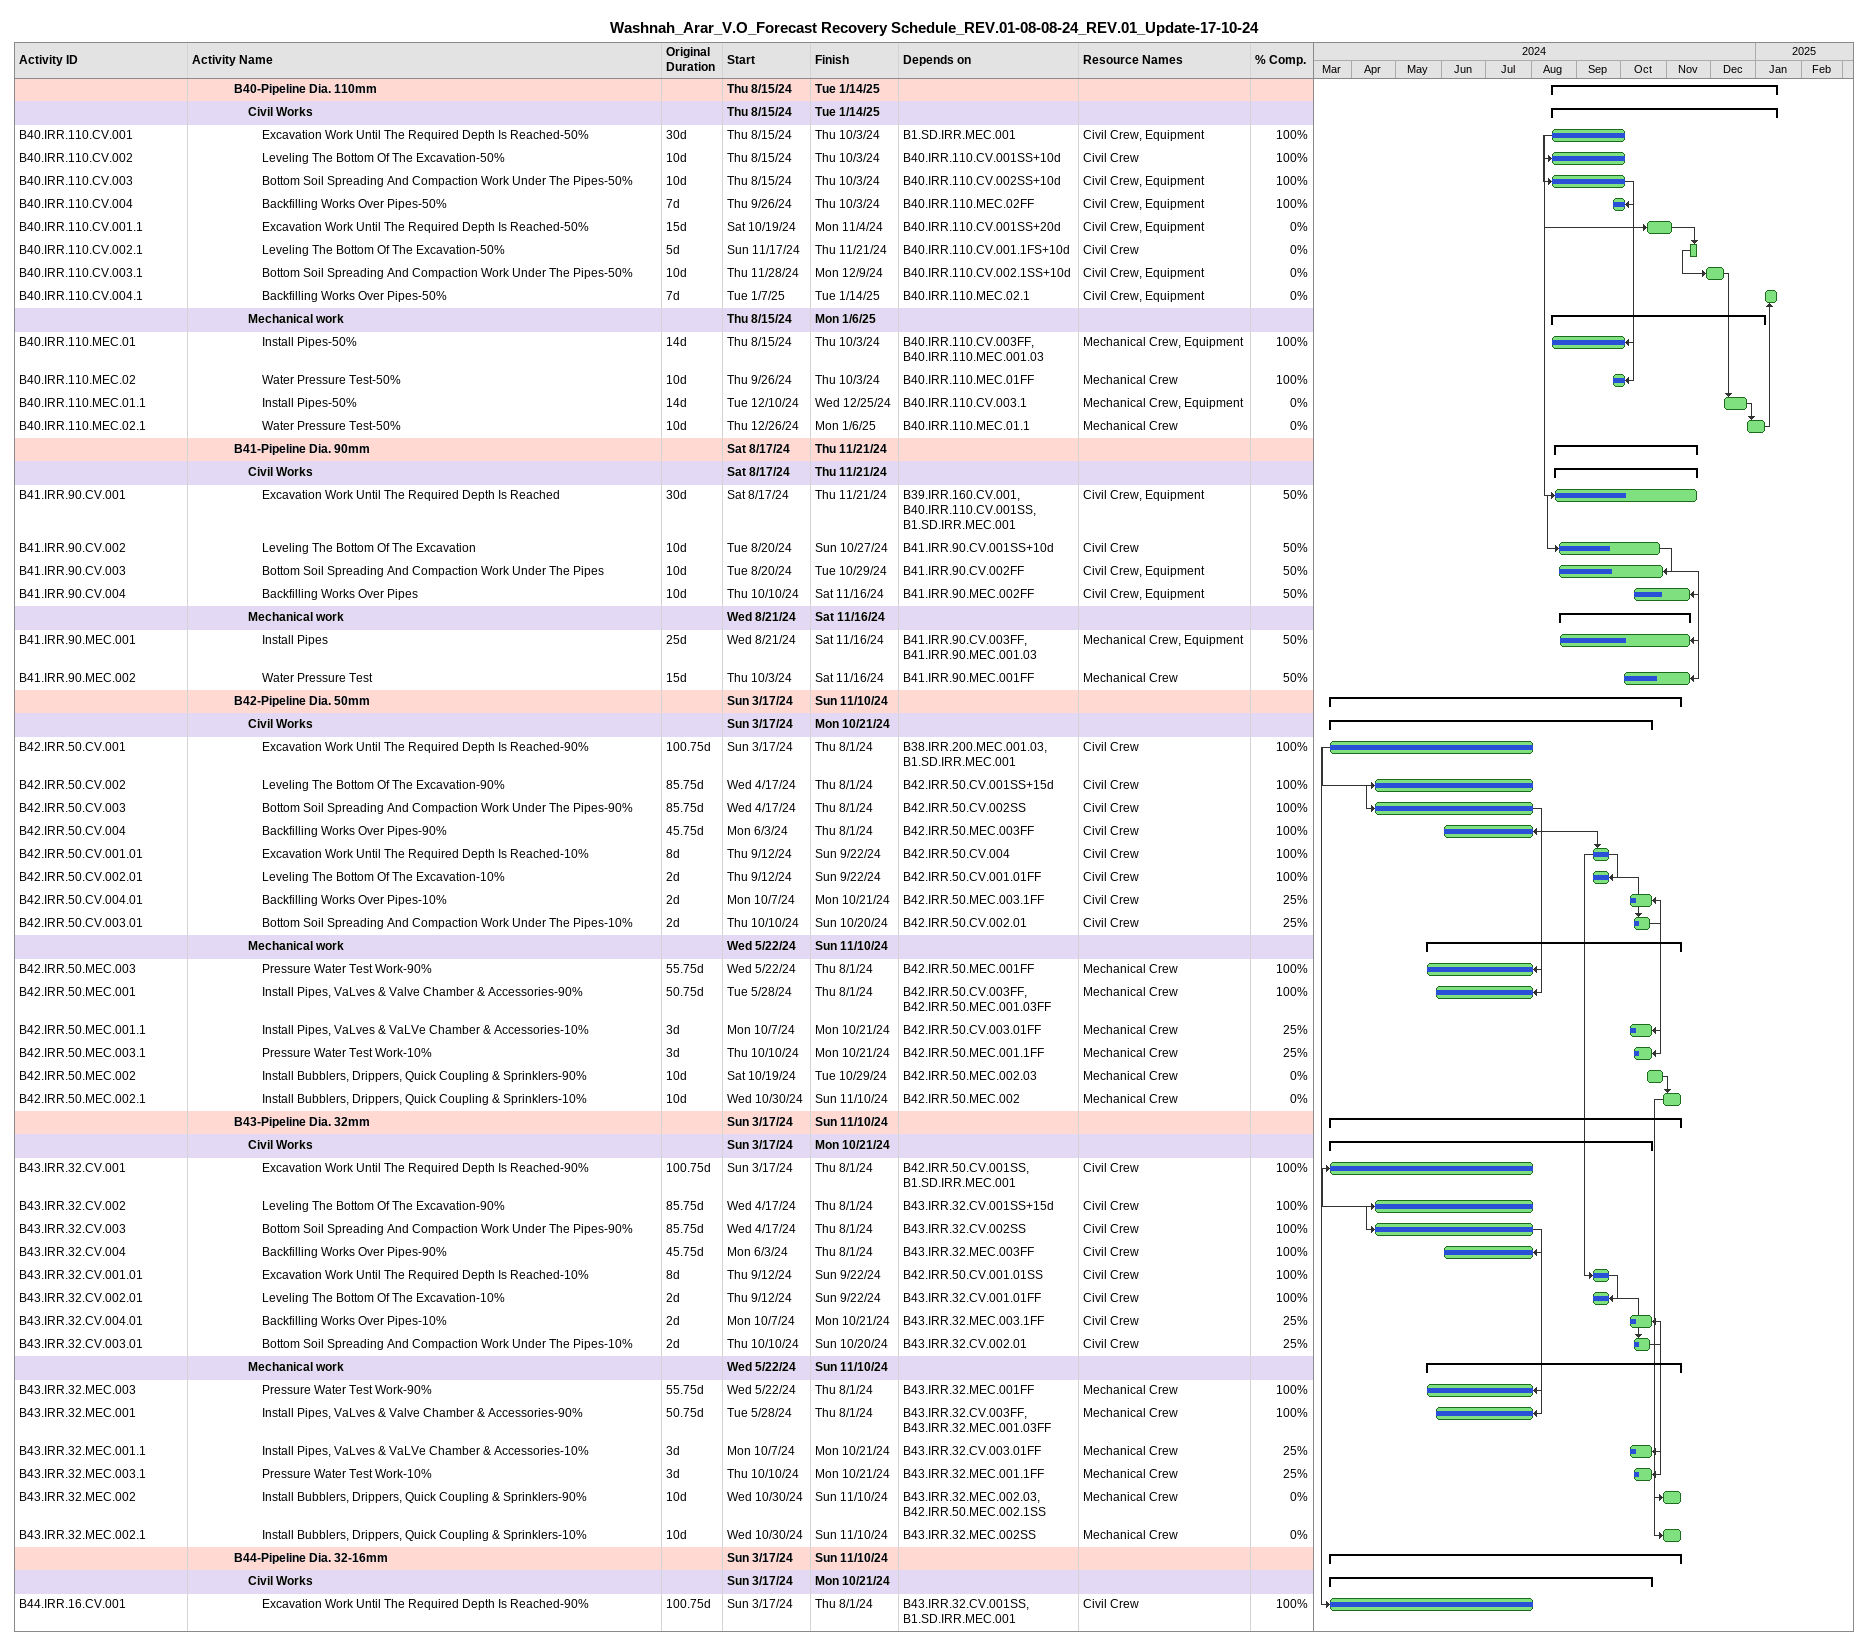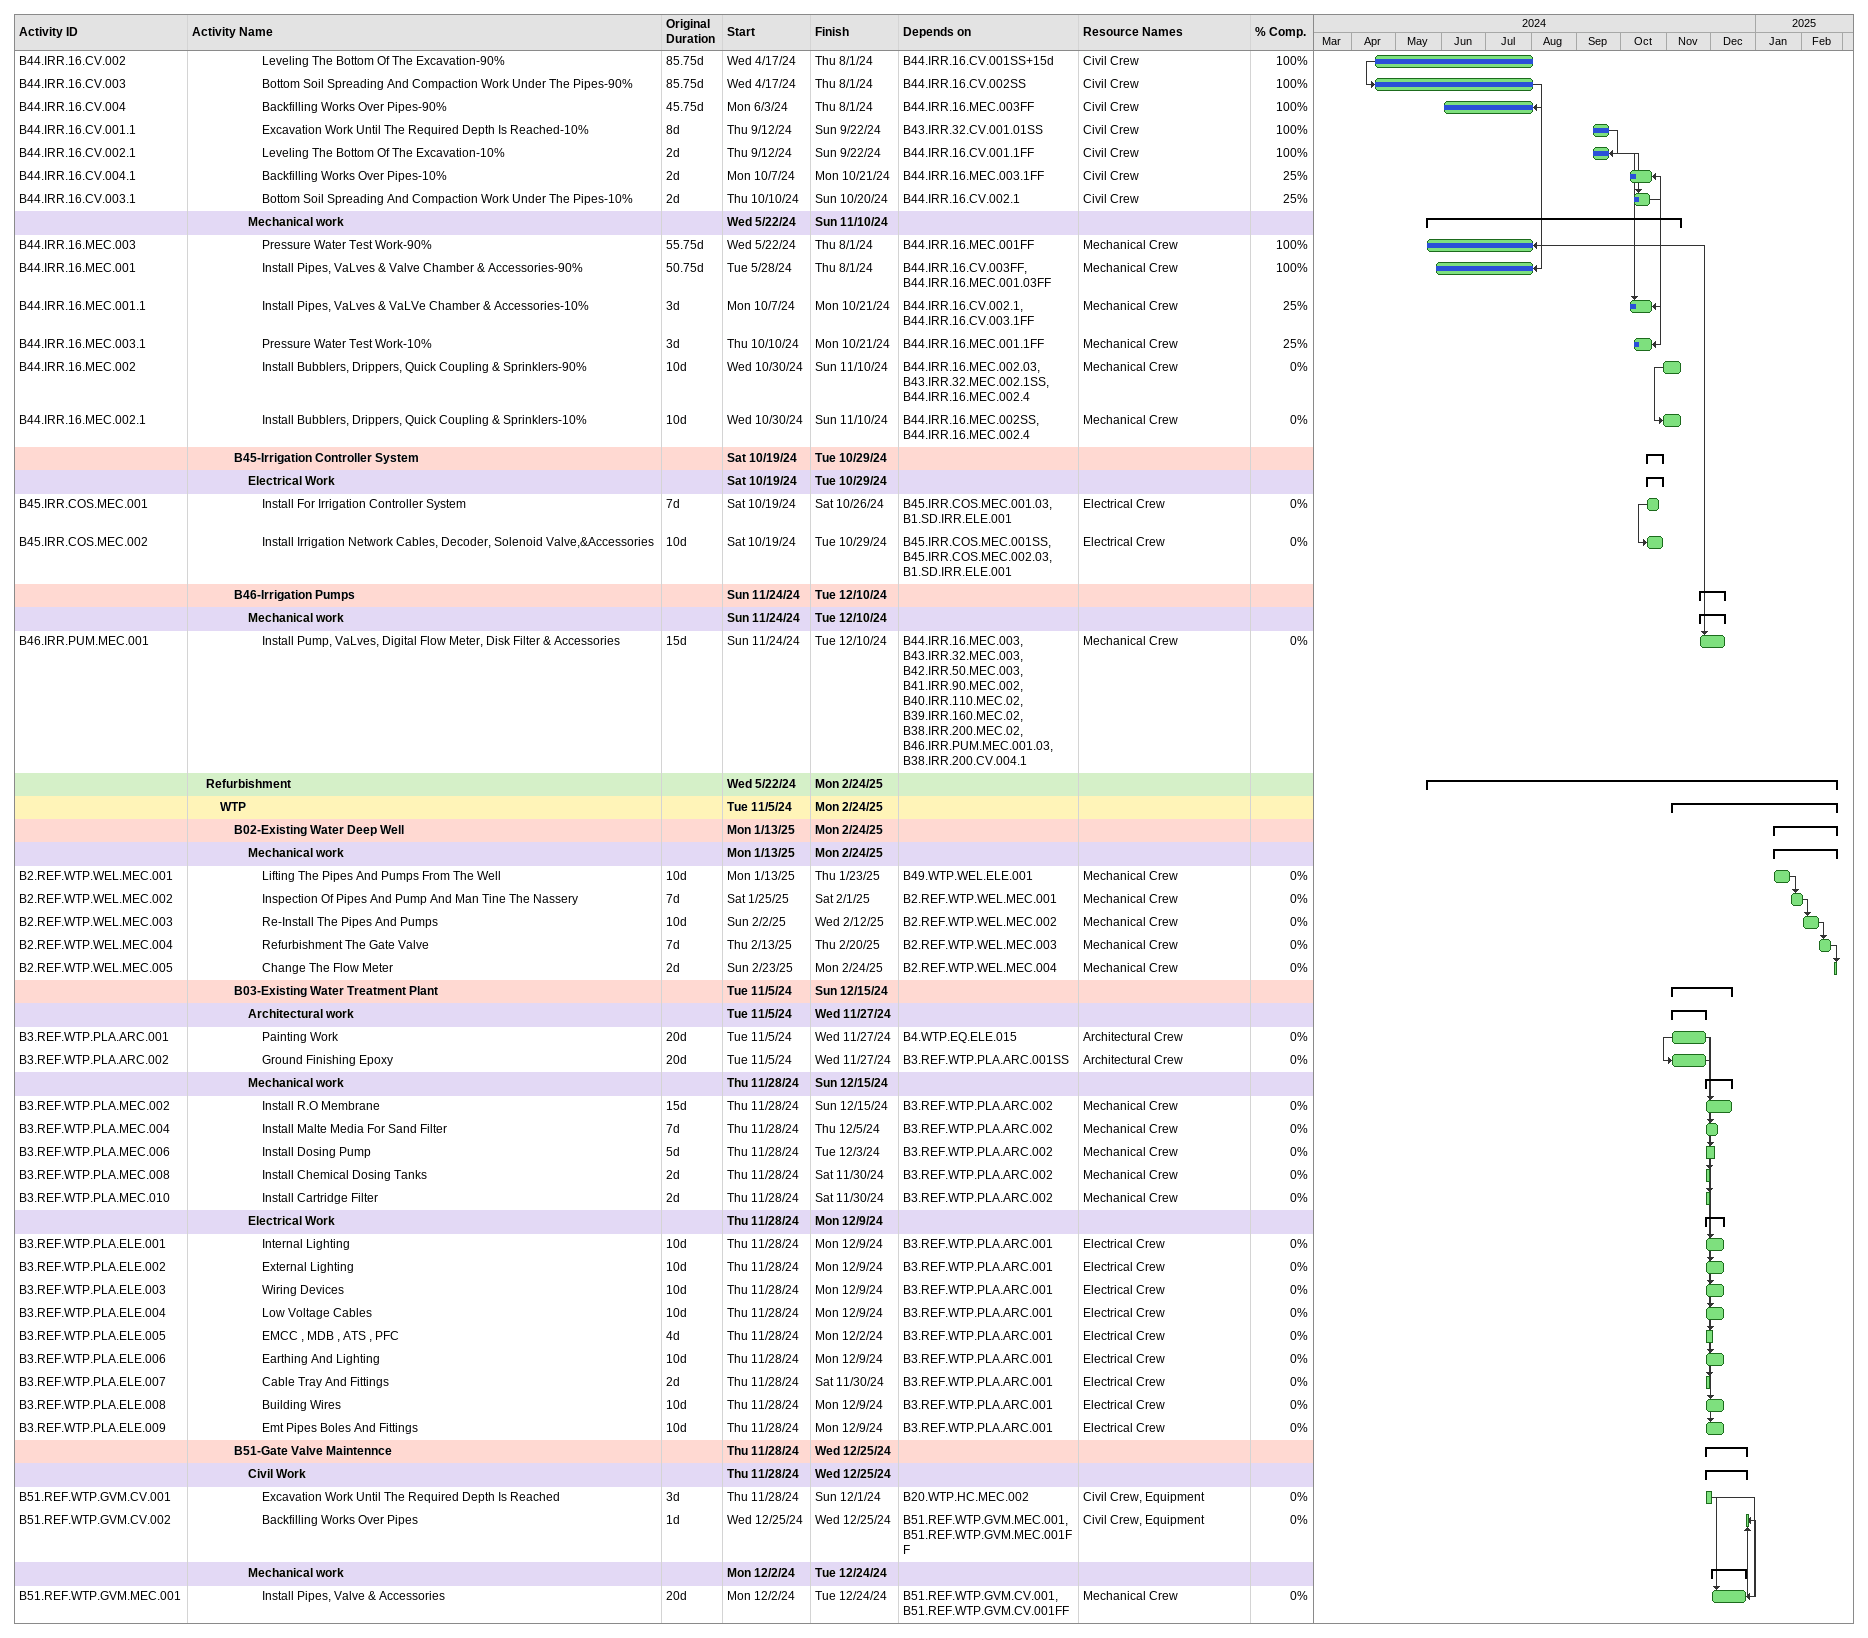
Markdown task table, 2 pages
Washnah_Arar_V.O_Forecast Recovery Schedule_REV.01-08-08-24_REV.01_Update-17-10-24

| ID | Level | Task | Original duration | Start | Finish | Predecessors | Resources | % complete |
|---|---|---|---|---|---|---|---|---|
|  | 4 | **B40-Pipeline Dia. 110mm** |  | 2024-08-15 | 2025-01-14 |  |  |  |
|  | 5 | **Civil Works** |  | 2024-08-15 | 2025-01-14 |  |  |  |
| B40.IRR.110.CV.001 | 6 | Excavation Work Until The Required Depth Is Reached-50% | 30d | 2024-08-15 | 2024-10-03 | B1.SD.IRR.MEC.001 | Civil Crew, Equipment | 100 |
| B40.IRR.110.CV.002 | 6 | Leveling The Bottom Of The Excavation-50% | 10d | 2024-08-15 | 2024-10-03 | B40.IRR.110.CV.001SS+10d | Civil Crew | 100 |
| B40.IRR.110.CV.003 | 6 | Bottom Soil Spreading And Compaction Work Under The Pipes-50% | 10d | 2024-08-15 | 2024-10-03 | B40.IRR.110.CV.002SS+10d | Civil Crew, Equipment | 100 |
| B40.IRR.110.CV.004 | 6 | Backfilling Works Over Pipes-50% | 7d | 2024-09-26 | 2024-10-03 | B40.IRR.110.MEC.02FF | Civil Crew, Equipment | 100 |
| B40.IRR.110.CV.001.1 | 6 | Excavation Work Until The Required Depth Is Reached-50% | 15d | 2024-10-19 | 2024-11-04 | B40.IRR.110.CV.001SS+20d | Civil Crew, Equipment | 0 |
| B40.IRR.110.CV.002.1 | 6 | Leveling The Bottom Of The Excavation-50% | 5d | 2024-11-17 | 2024-11-21 | B40.IRR.110.CV.001.1FS+10d | Civil Crew | 0 |
| B40.IRR.110.CV.003.1 | 6 | Bottom Soil Spreading And Compaction Work Under The Pipes-50% | 10d | 2024-11-28 | 2024-12-09 | B40.IRR.110.CV.002.1SS+10d | Civil Crew, Equipment | 0 |
| B40.IRR.110.CV.004.1 | 6 | Backfilling Works Over Pipes-50% | 7d | 2025-01-07 | 2025-01-14 | B40.IRR.110.MEC.02.1 | Civil Crew, Equipment | 0 |
|  | 5 | **Mechanical work** |  | 2024-08-15 | 2025-01-06 |  |  |  |
| B40.IRR.110.MEC.01 | 6 | Install Pipes-50% | 14d | 2024-08-15 | 2024-10-03 | B40.IRR.110.CV.003FF, B40.IRR.110.MEC.001.03 | Mechanical Crew, Equipment | 100 |
| B40.IRR.110.MEC.02 | 6 | Water Pressure Test-50% | 10d | 2024-09-26 | 2024-10-03 | B40.IRR.110.MEC.01FF | Mechanical Crew | 100 |
| B40.IRR.110.MEC.01.1 | 6 | Install Pipes-50% | 14d | 2024-12-10 | 2024-12-25 | B40.IRR.110.CV.003.1 | Mechanical Crew, Equipment | 0 |
| B40.IRR.110.MEC.02.1 | 6 | Water Pressure Test-50% | 10d | 2024-12-26 | 2025-01-06 | B40.IRR.110.MEC.01.1 | Mechanical Crew | 0 |
|  | 4 | **B41-Pipeline Dia. 90mm** |  | 2024-08-17 | 2024-11-21 |  |  |  |
|  | 5 | **Civil Works** |  | 2024-08-17 | 2024-11-21 |  |  |  |
| B41.IRR.90.CV.001 | 6 | Excavation Work Until The Required Depth Is Reached | 30d | 2024-08-17 | 2024-11-21 | B39.IRR.160.CV.001, B40.IRR.110.CV.001SS, B1.SD.IRR.MEC.001 | Civil Crew, Equipment | 50 |
| B41.IRR.90.CV.002 | 6 | Leveling The Bottom Of The Excavation | 10d | 2024-08-20 | 2024-10-27 | B41.IRR.90.CV.001SS+10d | Civil Crew | 50 |
| B41.IRR.90.CV.003 | 6 | Bottom Soil Spreading And Compaction Work Under The Pipes | 10d | 2024-08-20 | 2024-10-29 | B41.IRR.90.CV.002FF | Civil Crew, Equipment | 50 |
| B41.IRR.90.CV.004 | 6 | Backfilling Works Over Pipes | 10d | 2024-10-10 | 2024-11-16 | B41.IRR.90.MEC.002FF | Civil Crew, Equipment | 50 |
|  | 5 | **Mechanical work** |  | 2024-08-21 | 2024-11-16 |  |  |  |
| B41.IRR.90.MEC.001 | 6 | Install Pipes | 25d | 2024-08-21 | 2024-11-16 | B41.IRR.90.CV.003FF, B41.IRR.90.MEC.001.03 | Mechanical Crew, Equipment | 50 |
| B41.IRR.90.MEC.002 | 6 | Water Pressure Test | 15d | 2024-10-03 | 2024-11-16 | B41.IRR.90.MEC.001FF | Mechanical Crew | 50 |
|  | 4 | **B42-Pipeline Dia. 50mm** |  | 2024-03-17 | 2024-11-10 |  |  |  |
|  | 5 | **Civil Works** |  | 2024-03-17 | 2024-10-21 |  |  |  |
| B42.IRR.50.CV.001 | 6 | Excavation Work Until The Required Depth Is Reached-90% | 100.75d | 2024-03-17 | 2024-08-01 | B38.IRR.200.MEC.001.03, B1.SD.IRR.MEC.001 | Civil Crew | 100 |
| B42.IRR.50.CV.002 | 6 | Leveling The Bottom Of The Excavation-90% | 85.75d | 2024-04-17 | 2024-08-01 | B42.IRR.50.CV.001SS+15d | Civil Crew | 100 |
| B42.IRR.50.CV.003 | 6 | Bottom Soil Spreading And Compaction Work Under The Pipes-90% | 85.75d | 2024-04-17 | 2024-08-01 | B42.IRR.50.CV.002SS | Civil Crew | 100 |
| B42.IRR.50.CV.004 | 6 | Backfilling Works Over Pipes-90% | 45.75d | 2024-06-03 | 2024-08-01 | B42.IRR.50.MEC.003FF | Civil Crew | 100 |
| B42.IRR.50.CV.001.01 | 6 | Excavation Work Until The Required Depth Is Reached-10% | 8d | 2024-09-12 | 2024-09-22 | B42.IRR.50.CV.004 | Civil Crew | 100 |
| B42.IRR.50.CV.002.01 | 6 | Leveling The Bottom Of The Excavation-10% | 2d | 2024-09-12 | 2024-09-22 | B42.IRR.50.CV.001.01FF | Civil Crew | 100 |
| B42.IRR.50.CV.004.01 | 6 | Backfilling Works Over Pipes-10% | 2d | 2024-10-07 | 2024-10-21 | B42.IRR.50.MEC.003.1FF | Civil Crew | 25 |
| B42.IRR.50.CV.003.01 | 6 | Bottom Soil Spreading And Compaction Work Under The Pipes-10% | 2d | 2024-10-10 | 2024-10-20 | B42.IRR.50.CV.002.01 | Civil Crew | 25 |
|  | 5 | **Mechanical work** |  | 2024-05-22 | 2024-11-10 |  |  |  |
| B42.IRR.50.MEC.003 | 6 | Pressure Water Test Work-90% | 55.75d | 2024-05-22 | 2024-08-01 | B42.IRR.50.MEC.001FF | Mechanical Crew | 100 |
| B42.IRR.50.MEC.001 | 6 | Install Pipes, VaLves & Valve Chamber & Accessories-90% | 50.75d | 2024-05-28 | 2024-08-01 | B42.IRR.50.CV.003FF, B42.IRR.50.MEC.001.03FF | Mechanical Crew | 100 |
| B42.IRR.50.MEC.001.1 | 6 | Install Pipes, VaLves & VaLVe Chamber & Accessories-10% | 3d | 2024-10-07 | 2024-10-21 | B42.IRR.50.CV.003.01FF | Mechanical Crew | 25 |
| B42.IRR.50.MEC.003.1 | 6 | Pressure Water Test Work-10% | 3d | 2024-10-10 | 2024-10-21 | B42.IRR.50.MEC.001.1FF | Mechanical Crew | 25 |
| B42.IRR.50.MEC.002 | 6 | Install Bubblers, Drippers, Quick Coupling & Sprinklers-90% | 10d | 2024-10-19 | 2024-10-29 | B42.IRR.50.MEC.002.03 | Mechanical Crew | 0 |
| B42.IRR.50.MEC.002.1 | 6 | Install Bubblers, Drippers, Quick Coupling & Sprinklers-10% | 10d | 2024-10-30 | 2024-11-10 | B42.IRR.50.MEC.002 | Mechanical Crew | 0 |
|  | 4 | **B43-Pipeline Dia. 32mm** |  | 2024-03-17 | 2024-11-10 |  |  |  |
|  | 5 | **Civil Works** |  | 2024-03-17 | 2024-10-21 |  |  |  |
| B43.IRR.32.CV.001 | 6 | Excavation Work Until The Required Depth Is Reached-90% | 100.75d | 2024-03-17 | 2024-08-01 | B42.IRR.50.CV.001SS, B1.SD.IRR.MEC.001 | Civil Crew | 100 |
| B43.IRR.32.CV.002 | 6 | Leveling The Bottom Of The Excavation-90% | 85.75d | 2024-04-17 | 2024-08-01 | B43.IRR.32.CV.001SS+15d | Civil Crew | 100 |
| B43.IRR.32.CV.003 | 6 | Bottom Soil Spreading And Compaction Work Under The Pipes-90% | 85.75d | 2024-04-17 | 2024-08-01 | B43.IRR.32.CV.002SS | Civil Crew | 100 |
| B43.IRR.32.CV.004 | 6 | Backfilling Works Over Pipes-90% | 45.75d | 2024-06-03 | 2024-08-01 | B43.IRR.32.MEC.003FF | Civil Crew | 100 |
| B43.IRR.32.CV.001.01 | 6 | Excavation Work Until The Required Depth Is Reached-10% | 8d | 2024-09-12 | 2024-09-22 | B42.IRR.50.CV.001.01SS | Civil Crew | 100 |
| B43.IRR.32.CV.002.01 | 6 | Leveling The Bottom Of The Excavation-10% | 2d | 2024-09-12 | 2024-09-22 | B43.IRR.32.CV.001.01FF | Civil Crew | 100 |
| B43.IRR.32.CV.004.01 | 6 | Backfilling Works Over Pipes-10% | 2d | 2024-10-07 | 2024-10-21 | B43.IRR.32.MEC.003.1FF | Civil Crew | 25 |
| B43.IRR.32.CV.003.01 | 6 | Bottom Soil Spreading And Compaction Work Under The Pipes-10% | 2d | 2024-10-10 | 2024-10-20 | B43.IRR.32.CV.002.01 | Civil Crew | 25 |
|  | 5 | **Mechanical work** |  | 2024-05-22 | 2024-11-10 |  |  |  |
| B43.IRR.32.MEC.003 | 6 | Pressure Water Test Work-90% | 55.75d | 2024-05-22 | 2024-08-01 | B43.IRR.32.MEC.001FF | Mechanical Crew | 100 |
| B43.IRR.32.MEC.001 | 6 | Install Pipes, VaLves & Valve Chamber & Accessories-90% | 50.75d | 2024-05-28 | 2024-08-01 | B43.IRR.32.CV.003FF, B43.IRR.32.MEC.001.03FF | Mechanical Crew | 100 |
| B43.IRR.32.MEC.001.1 | 6 | Install Pipes, VaLves & VaLVe Chamber & Accessories-10% | 3d | 2024-10-07 | 2024-10-21 | B43.IRR.32.CV.003.01FF | Mechanical Crew | 25 |
| B43.IRR.32.MEC.003.1 | 6 | Pressure Water Test Work-10% | 3d | 2024-10-10 | 2024-10-21 | B43.IRR.32.MEC.001.1FF | Mechanical Crew | 25 |
| B43.IRR.32.MEC.002 | 6 | Install Bubblers, Drippers, Quick Coupling & Sprinklers-90% | 10d | 2024-10-30 | 2024-11-10 | B43.IRR.32.MEC.002.03, B42.IRR.50.MEC.002.1SS | Mechanical Crew | 0 |
| B43.IRR.32.MEC.002.1 | 6 | Install Bubblers, Drippers, Quick Coupling & Sprinklers-10% | 10d | 2024-10-30 | 2024-11-10 | B43.IRR.32.MEC.002SS | Mechanical Crew | 0 |
|  | 4 | **B44-Pipeline Dia. 32-16mm** |  | 2024-03-17 | 2024-11-10 |  |  |  |
|  | 5 | **Civil Works** |  | 2024-03-17 | 2024-10-21 |  |  |  |
| B44.IRR.16.CV.001 | 6 | Excavation Work Until The Required Depth Is Reached-90% | 100.75d | 2024-03-17 | 2024-08-01 | B43.IRR.32.CV.001SS, B1.SD.IRR.MEC.001 | Civil Crew | 100 |
| B44.IRR.16.CV.002 | 6 | Leveling The Bottom Of The Excavation-90% | 85.75d | 2024-04-17 | 2024-08-01 | B44.IRR.16.CV.001SS+15d | Civil Crew | 100 |
| B44.IRR.16.CV.003 | 6 | Bottom Soil Spreading And Compaction Work Under The Pipes-90% | 85.75d | 2024-04-17 | 2024-08-01 | B44.IRR.16.CV.002SS | Civil Crew | 100 |
| B44.IRR.16.CV.004 | 6 | Backfilling Works Over Pipes-90% | 45.75d | 2024-06-03 | 2024-08-01 | B44.IRR.16.MEC.003FF | Civil Crew | 100 |
| B44.IRR.16.CV.001.1 | 6 | Excavation Work Until The Required Depth Is Reached-10% | 8d | 2024-09-12 | 2024-09-22 | B43.IRR.32.CV.001.01SS | Civil Crew | 100 |
| B44.IRR.16.CV.002.1 | 6 | Leveling The Bottom Of The Excavation-10% | 2d | 2024-09-12 | 2024-09-22 | B44.IRR.16.CV.001.1FF | Civil Crew | 100 |
| B44.IRR.16.CV.004.1 | 6 | Backfilling Works Over Pipes-10% | 2d | 2024-10-07 | 2024-10-21 | B44.IRR.16.MEC.003.1FF | Civil Crew | 25 |
| B44.IRR.16.CV.003.1 | 6 | Bottom Soil Spreading And Compaction Work Under The Pipes-10% | 2d | 2024-10-10 | 2024-10-20 | B44.IRR.16.CV.002.1 | Civil Crew | 25 |
|  | 5 | **Mechanical work** |  | 2024-05-22 | 2024-11-10 |  |  |  |
| B44.IRR.16.MEC.003 | 6 | Pressure Water Test Work-90% | 55.75d | 2024-05-22 | 2024-08-01 | B44.IRR.16.MEC.001FF | Mechanical Crew | 100 |
| B44.IRR.16.MEC.001 | 6 | Install Pipes, VaLves & Valve Chamber & Accessories-90% | 50.75d | 2024-05-28 | 2024-08-01 | B44.IRR.16.CV.003FF, B44.IRR.16.MEC.001.03FF | Mechanical Crew | 100 |
| B44.IRR.16.MEC.001.1 | 6 | Install Pipes, VaLves & VaLVe Chamber & Accessories-10% | 3d | 2024-10-07 | 2024-10-21 | B44.IRR.16.CV.002.1, B44.IRR.16.CV.003.1FF | Mechanical Crew | 25 |
| B44.IRR.16.MEC.003.1 | 6 | Pressure Water Test Work-10% | 3d | 2024-10-10 | 2024-10-21 | B44.IRR.16.MEC.001.1FF | Mechanical Crew | 25 |
| B44.IRR.16.MEC.002 | 6 | Install Bubblers, Drippers, Quick Coupling & Sprinklers-90% | 10d | 2024-10-30 | 2024-11-10 | B44.IRR.16.MEC.002.03, B43.IRR.32.MEC.002.1SS, B44.IRR.16.MEC.002.4 | Mechanical Crew | 0 |
| B44.IRR.16.MEC.002.1 | 6 | Install Bubblers, Drippers, Quick Coupling & Sprinklers-10% | 10d | 2024-10-30 | 2024-11-10 | B44.IRR.16.MEC.002SS, B44.IRR.16.MEC.002.4 | Mechanical Crew | 0 |
|  | 4 | **B45-Irrigation Controller System** |  | 2024-10-19 | 2024-10-29 |  |  |  |
|  | 5 | **Electrical Work** |  | 2024-10-19 | 2024-10-29 |  |  |  |
| B45.IRR.COS.MEC.001 | 6 | Install For Irrigation Controller System | 7d | 2024-10-19 | 2024-10-26 | B45.IRR.COS.MEC.001.03, B1.SD.IRR.ELE.001 | Electrical Crew | 0 |
| B45.IRR.COS.MEC.002 | 6 | Install Irrigation Network Cables, Decoder, Solenoid Valve,&Accessories | 10d | 2024-10-19 | 2024-10-29 | B45.IRR.COS.MEC.001SS, B45.IRR.COS.MEC.002.03, B1.SD.IRR.ELE.001 | Electrical Crew | 0 |
|  | 4 | **B46-Irrigation Pumps** |  | 2024-11-24 | 2024-12-10 |  |  |  |
|  | 5 | **Mechanical work** |  | 2024-11-24 | 2024-12-10 |  |  |  |
| B46.IRR.PUM.MEC.001 | 6 | Install Pump, VaLves, Digital Flow Meter, Disk Filter & Accessories | 15d | 2024-11-24 | 2024-12-10 | B44.IRR.16.MEC.003, B43.IRR.32.MEC.003, B42.IRR.50.MEC.003, B41.IRR.90.MEC.002, B40.IRR.110.MEC.02, B39.IRR.160.MEC.02, B38.IRR.200.MEC.02, B46.IRR.PUM.MEC.001.03, B38.IRR.200.CV.004.1 | Mechanical Crew | 0 |
|  | 2 | **Refurbishment** |  | 2024-05-22 | 2025-02-24 |  |  |  |
|  | 3 | **WTP** |  | 2024-11-05 | 2025-02-24 |  |  |  |
|  | 4 | **B02-Existing Water Deep Well** |  | 2025-01-13 | 2025-02-24 |  |  |  |
|  | 5 | **Mechanical work** |  | 2025-01-13 | 2025-02-24 |  |  |  |
| B2.REF.WTP.WEL.MEC.001 | 6 | Lifting The Pipes And Pumps From The Well | 10d | 2025-01-13 | 2025-01-23 | B49.WTP.WEL.ELE.001 | Mechanical Crew | 0 |
| B2.REF.WTP.WEL.MEC.002 | 6 | Inspection Of Pipes And Pump And Man Tine The Nassery | 7d | 2025-01-25 | 2025-02-01 | B2.REF.WTP.WEL.MEC.001 | Mechanical Crew | 0 |
| B2.REF.WTP.WEL.MEC.003 | 6 | Re-Install The Pipes And Pumps | 10d | 2025-02-02 | 2025-02-12 | B2.REF.WTP.WEL.MEC.002 | Mechanical Crew | 0 |
| B2.REF.WTP.WEL.MEC.004 | 6 | Refurbishment The Gate Valve | 7d | 2025-02-13 | 2025-02-20 | B2.REF.WTP.WEL.MEC.003 | Mechanical Crew | 0 |
| B2.REF.WTP.WEL.MEC.005 | 6 | Change The Flow Meter | 2d | 2025-02-23 | 2025-02-24 | B2.REF.WTP.WEL.MEC.004 | Mechanical Crew | 0 |
|  | 4 | **B03-Existing Water Treatment Plant** |  | 2024-11-05 | 2024-12-15 |  |  |  |
|  | 5 | **Architectural work** |  | 2024-11-05 | 2024-11-27 |  |  |  |
| B3.REF.WTP.PLA.ARC.001 | 6 | Painting Work | 20d | 2024-11-05 | 2024-11-27 | B4.WTP.EQ.ELE.015 | Architectural Crew | 0 |
| B3.REF.WTP.PLA.ARC.002 | 6 | Ground Finishing Epoxy | 20d | 2024-11-05 | 2024-11-27 | B3.REF.WTP.PLA.ARC.001SS | Architectural Crew | 0 |
|  | 5 | **Mechanical work** |  | 2024-11-28 | 2024-12-15 |  |  |  |
| B3.REF.WTP.PLA.MEC.002 | 6 | Install R.O Membrane | 15d | 2024-11-28 | 2024-12-15 | B3.REF.WTP.PLA.ARC.002 | Mechanical Crew | 0 |
| B3.REF.WTP.PLA.MEC.004 | 6 | Install Malte Media For Sand Filter | 7d | 2024-11-28 | 2024-12-05 | B3.REF.WTP.PLA.ARC.002 | Mechanical Crew | 0 |
| B3.REF.WTP.PLA.MEC.006 | 6 | Install Dosing Pump | 5d | 2024-11-28 | 2024-12-03 | B3.REF.WTP.PLA.ARC.002 | Mechanical Crew | 0 |
| B3.REF.WTP.PLA.MEC.008 | 6 | Install Chemical Dosing Tanks | 2d | 2024-11-28 | 2024-11-30 | B3.REF.WTP.PLA.ARC.002 | Mechanical Crew | 0 |
| B3.REF.WTP.PLA.MEC.010 | 6 | Install Cartridge Filter | 2d | 2024-11-28 | 2024-11-30 | B3.REF.WTP.PLA.ARC.002 | Mechanical Crew | 0 |
|  | 5 | **Electrical Work** |  | 2024-11-28 | 2024-12-09 |  |  |  |
| B3.REF.WTP.PLA.ELE.001 | 6 | Internal Lighting | 10d | 2024-11-28 | 2024-12-09 | B3.REF.WTP.PLA.ARC.001 | Electrical Crew | 0 |
| B3.REF.WTP.PLA.ELE.002 | 6 | External Lighting | 10d | 2024-11-28 | 2024-12-09 | B3.REF.WTP.PLA.ARC.001 | Electrical Crew | 0 |
| B3.REF.WTP.PLA.ELE.003 | 6 | Wiring Devices | 10d | 2024-11-28 | 2024-12-09 | B3.REF.WTP.PLA.ARC.001 | Electrical Crew | 0 |
| B3.REF.WTP.PLA.ELE.004 | 6 | Low Voltage Cables | 10d | 2024-11-28 | 2024-12-09 | B3.REF.WTP.PLA.ARC.001 | Electrical Crew | 0 |
| B3.REF.WTP.PLA.ELE.005 | 6 | EMCC , MDB , ATS , PFC | 4d | 2024-11-28 | 2024-12-02 | B3.REF.WTP.PLA.ARC.001 | Electrical Crew | 0 |
| B3.REF.WTP.PLA.ELE.006 | 6 | Earthing And Lighting | 10d | 2024-11-28 | 2024-12-09 | B3.REF.WTP.PLA.ARC.001 | Electrical Crew | 0 |
| B3.REF.WTP.PLA.ELE.007 | 6 | Cable Tray And Fittings | 2d | 2024-11-28 | 2024-11-30 | B3.REF.WTP.PLA.ARC.001 | Electrical Crew | 0 |
| B3.REF.WTP.PLA.ELE.008 | 6 | Building Wires | 10d | 2024-11-28 | 2024-12-09 | B3.REF.WTP.PLA.ARC.001 | Electrical Crew | 0 |
| B3.REF.WTP.PLA.ELE.009 | 6 | Emt Pipes Boles And Fittings | 10d | 2024-11-28 | 2024-12-09 | B3.REF.WTP.PLA.ARC.001 | Electrical Crew | 0 |
|  | 4 | **B51-Gate Valve Maintennce** |  | 2024-11-28 | 2024-12-25 |  |  |  |
|  | 5 | **Civil Work** |  | 2024-11-28 | 2024-12-25 |  |  |  |
| B51.REF.WTP.GVM.CV.001 | 6 | Excavation Work Until The Required Depth Is Reached | 3d | 2024-11-28 | 2024-12-01 | B20.WTP.HC.MEC.002 | Civil Crew, Equipment | 0 |
| B51.REF.WTP.GVM.CV.002 | 6 | Backfilling Works Over Pipes | 1d | 2024-12-25 | 2024-12-25 | B51.REF.WTP.GVM.MEC.001, B51.REF.WTP.GVM.MEC.001FF | Civil Crew, Equipment | 0 |
|  | 5 | **Mechanical work** |  | 2024-12-02 | 2024-12-24 |  |  |  |
| B51.REF.WTP.GVM.MEC.001 | 6 | Install Pipes, Valve & Accessories | 20d | 2024-12-02 | 2024-12-24 | B51.REF.WTP.GVM.CV.001, B51.REF.WTP.GVM.CV.001FF | Mechanical Crew | 0 |
